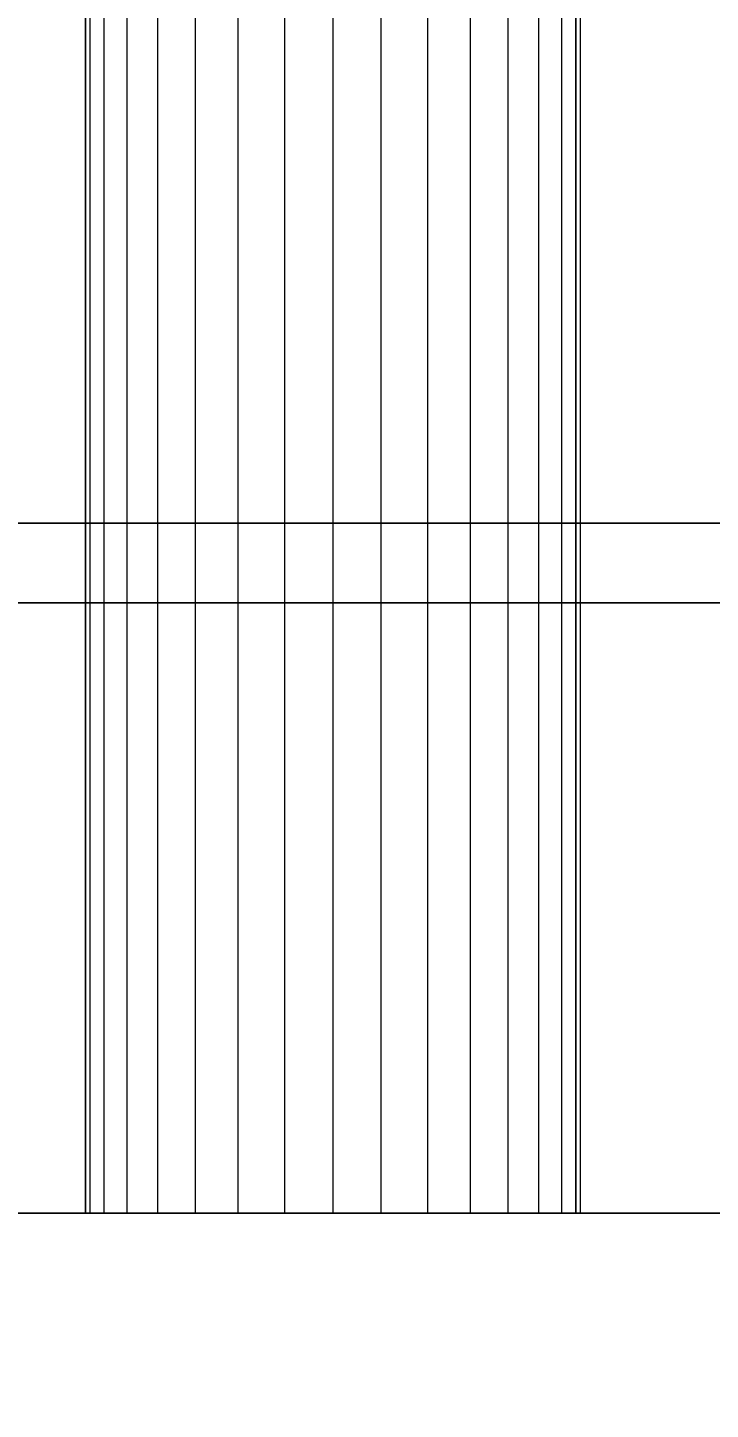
# Model space of a CAD drawing. Header units: millimetres. Extents: x -21672 to 8019, y 3751 to 17279.
# Drawn here: x -13009.6 to -12955.1, y 14411.1 to 14521.6 of the extents above; entities that cross this region are included whole.
import ezdxf

# ---------------------------------------------------------------- set-up
doc = ezdxf.new("R2010")
doc.units = ezdxf.units.MM
for name, color, linetype, lineweight in [('A-ANNO-DIMS', 211, 'Continuous', 9), ('A-ANNO-DIMS-50', 211, 'Continuous', 9), ('A-GENM', 13, 'Continuous', 18)]:
    doc.layers.add(name, color=color, linetype=linetype, lineweight=lineweight)
doc.styles.add('Arial', font='arial.ttf', dxfattribs={"height": 125})
doc.dimstyles.new('Diagonal_-_2_5mm_Arial', dxfattribs={"dimscale": 304.8, "dimtxt": 127.532425, "dimasz": 0.492126, "dimexe": 0.393701, "dimexo": 0.246063, "dimgap": 0.287073, "dimtad": 1, "dimdec": 0, "dimzin": 0, "dimdsep": 46, "dimtxsty": 'Arial', "dimblk1": 'OBLIQUE', "dimblk2": 'OBLIQUE', "dimsah": 1, "dimcen": 0.09, "dimdle": 0.393701, "dimazin": 0, "dimtfac": 1, "dimtdec": 4, "dimtix": 1, "dimtmove": 0, "dimatfit": 3, "dimfxl": 1, "dimtvp": 1, "dimtolj": 1, "dimtzin": 0, "dimarcsym": 2})

# ---------------------------------------------------------------- blocks, each defined once
blk = doc.blocks.new('Nevera de autoservicio single - Nevera de autoservicio single-466915-Level 2')
at = {"layer": 'A-GENM'}
for p, q in [((399.53, -1108.9), (399.53, 1307.98)), ((399.53, -1108.9), (399.53, 1307.98)), ((399.53, -1108.9), (399.53, 1307.98)), ((399.53, -1108.9), (399.53, 1307.98)), ((399.53, -1108.9), (399.53, 1307.98)), ((399.53, -1108.9), (399.53, 1307.98)), ((405.91, -1108.9), (405.91, 1307.98)), ((405.91, -1108.9), (405.91, 1307.98)), ((405.91, -1108.9), (405.91, 1307.98)), ((405.91, 1307.98), (405.91, -1108.9)), ((454.75, 1307.98), (454.75, -1108.9)), ((454.75, -1108.9), (454.75, 1307.98)), ((454.75, -1108.9), (454.75, 1307.98)), ((454.75, -1108.9), (454.75, 1307.98)), ((399.53, 1303.41), (399.53, -1108.9)), ((454.75, -1028.38), (454.75, 977.96)), ((454.75, -308.15), (454.75, -256.71)), ((454.75, -288.37), (255.92, -288.37)), ((454.75, -288.37), (255.92, -288.37)), ((454.75, -288.37), (255.92, -288.37)), ((454.75, -288.37), (255.92, -288.37)), ((454.75, -288.37), (255.92, -288.37)), ((454.75, -288.37), (255.92, -288.37)), ((454.75, -288.37), (255.92, -288.37)), ((454.75, -288.37), (255.92, -288.37)), ((454.75, -288.37), (255.92, -288.37)), ((454.75, -288.37), (255.92, -288.37)), ((454.75, -288.37), (255.92, -288.37)), ((454.75, -288.37), (255.92, -288.37)), ((454.75, -288.72), (454.75, -288.37)), ((454.75, -288.37), (454.75, -288.75)), ((454.75, -288.75), (454.75, -288.37)), ((454.75, -288.37), (454.75, -288.75)), ((454.75, -288.75), (454.75, -288.37)), ((454.75, -288.37), (454.75, -288.75)), ((454.75, -288.75), (454.75, -288.37)), ((454.75, -288.37), (454.75, -288.75)), ((454.75, -288.75), (454.75, -288.37)), ((454.75, -288.37), (454.75, -288.75)), ((454.75, -288.75), (454.75, -288.37)), ((454.75, -288.37), (454.75, -288.75)), ((454.75, -288.75), (454.75, -288.37)), ((454.75, -288.37), (454.75, -288.72)), ((454.75, -288.75), (454.75, -288.37)), ((454.75, -288.75), (454.75, -288.37)), ((454.75, -288.75), (454.75, -288.37)), ((454.75, -288.75), (454.75, -288.37)), ((454.75, -288.37), (454.75, -288.75)), ((454.75, -288.37), (454.75, -288.75)), ((454.75, -288.37), (454.75, -288.75)), ((454.75, -288.37), (454.75, -288.75)), ((454.75, -288.75), (454.75, -288.37)), ((454.75, -288.37), (454.75, -288.75)), ((255.92, -288.75), (454.75, -288.75)), ((454.75, -288.75), (255.92, -288.75)), ((454.75, -288.75), (255.92, -288.75)), ((454.75, -288.75), (255.92, -288.75)), ((454.75, -288.75), (255.92, -288.75)), ((454.75, -288.75), (255.92, -288.75)), ((454.75, -288.75), (255.92, -288.75)), ((454.75, -288.75), (255.92, -288.75)), ((454.75, -288.75), (255.92, -288.75)), ((454.75, -288.75), (255.92, -288.75)), ((454.75, -288.75), (255.92, -288.75)), ((454.75, -288.75), (255.92, -288.75)), ((454.75, -288.75), (255.92, -288.75)), ((454.75, -288.75), (255.92, -288.75)), ((454.75, -288.75), (255.92, -288.75)), ((454.75, -288.75), (255.92, -288.75)), ((454.75, -288.75), (255.92, -288.75)), ((454.75, -288.75), (255.92, -288.75)), ((454.75, -288.75), (255.92, -288.75)), ((454.75, -288.75), (255.92, -288.75)), ((454.75, -288.75), (255.92, -288.75)), ((454.75, -288.75), (255.92, -288.75)), ((454.75, -288.75), (255.92, -288.75)), ((454.75, -288.75), (255.92, -288.75)), ((454.75, -288.75), (454.75, -288.72)), ((454.75, -288.72), (454.75, -288.75)), ((454.75, -289.87), (454.75, -288.75)), ((454.75, -288.75), (454.75, -289.87)), ((454.75, -289.87), (454.75, -288.75)), ((454.75, -288.75), (454.75, -289.87)), ((454.75, -289.87), (454.75, -288.75)), ((454.75, -288.75), (454.75, -289.87)), ((454.75, -289.87), (454.75, -288.75)), ((454.75, -288.75), (454.75, -289.87)), ((454.75, -289.87), (454.75, -288.75)), ((454.75, -288.75), (454.75, -289.87)), ((454.75, -289.87), (454.75, -288.75)), ((454.75, -288.75), (454.75, -289.87)), ((454.75, -289.87), (454.75, -288.75)), ((454.75, -289.87), (454.75, -288.75)), ((454.75, -289.87), (454.75, -288.75)), ((454.75, -289.87), (454.75, -288.75)), ((454.75, -289.87), (454.75, -288.75)), ((454.75, -289.87), (454.75, -288.75)), ((454.75, -289.87), (454.75, -288.75)), ((454.75, -289.87), (454.75, -288.75)), ((454.75, -289.87), (454.75, -288.75)), ((454.75, -289.87), (454.75, -288.75)), ((454.75, -289.87), (454.75, -288.75)), ((454.75, -289.87), (454.75, -288.75)), ((454.75, -289.87), (255.92, -289.87)), ((454.75, -289.87), (255.92, -289.87)), ((454.75, -289.87), (255.92, -289.87)), ((454.75, -289.87), (255.92, -289.87)), ((454.75, -289.87), (255.92, -289.87)), ((454.75, -289.87), (255.92, -289.87)), ((454.75, -289.87), (255.92, -289.87)), ((454.75, -289.87), (255.92, -289.87)), ((454.75, -289.87), (255.92, -289.87)), ((454.75, -289.87), (255.92, -289.87)), ((454.75, -289.87), (255.92, -289.87)), ((454.75, -289.87), (255.92, -289.87)), ((454.75, -289.87), (255.92, -289.87)), ((454.75, -289.87), (255.92, -289.87)), ((454.75, -289.87), (255.92, -289.87)), ((454.75, -289.87), (255.92, -289.87)), ((454.75, -289.87), (255.92, -289.87)), ((454.75, -289.87), (255.92, -289.87)), ((454.75, -289.87), (255.92, -289.87)), ((454.75, -289.87), (255.92, -289.87)), ((454.75, -289.87), (255.92, -289.87)), ((454.75, -289.87), (255.92, -289.87)), ((454.75, -289.87), (255.92, -289.87)), ((454.75, -289.87), (255.92, -289.87)), ((454.75, -291.7), (454.75, -289.87)), ((454.75, -289.87), (454.75, -291.7)), ((454.75, -291.7), (454.75, -289.87)), ((454.75, -289.87), (454.75, -291.7)), ((454.75, -291.7), (454.75, -289.87)), ((454.75, -289.87), (454.75, -291.7)), ((454.75, -291.7), (454.75, -289.87)), ((454.75, -289.87), (454.75, -291.7)), ((454.75, -291.7), (454.75, -289.87)), ((454.75, -289.87), (454.75, -291.7)), ((454.75, -291.7), (454.75, -289.87)), ((454.75, -289.87), (454.75, -291.7)), ((454.75, -291.7), (454.75, -289.87)), ((454.75, -291.7), (454.75, -289.87)), ((454.75, -291.7), (454.75, -289.87)), ((454.75, -291.7), (454.75, -289.87)), ((454.75, -291.7), (454.75, -289.87)), ((454.75, -291.7), (454.75, -289.87)), ((454.75, -291.7), (454.75, -289.87)), ((454.75, -291.7), (454.75, -289.87)), ((454.75, -291.7), (454.75, -289.87)), ((454.75, -291.7), (454.75, -289.87)), ((454.75, -291.7), (454.75, -289.87)), ((454.75, -291.7), (454.75, -289.87)), ((454.75, -291.7), (255.92, -291.7)), ((454.75, -291.7), (255.92, -291.7)), ((454.75, -291.7), (255.92, -291.7)), ((454.75, -291.7), (255.92, -291.7)), ((454.75, -291.7), (255.92, -291.7)), ((454.75, -291.7), (255.92, -291.7)), ((454.75, -291.7), (255.92, -291.7)), ((454.75, -291.7), (255.92, -291.7)), ((454.75, -291.7), (255.92, -291.7)), ((454.75, -291.7), (255.92, -291.7)), ((454.75, -291.7), (255.92, -291.7)), ((454.75, -291.7), (255.92, -291.7)), ((454.75, -291.7), (255.92, -291.7)), ((454.75, -291.7), (255.92, -291.7)), ((454.75, -291.7), (255.92, -291.7)), ((454.75, -291.7), (255.92, -291.7)), ((454.75, -291.7), (255.92, -291.7)), ((454.75, -291.7), (255.92, -291.7)), ((454.75, -291.7), (255.92, -291.7)), ((454.75, -291.7), (255.92, -291.7)), ((454.75, -291.7), (255.92, -291.7)), ((454.75, -291.7), (255.92, -291.7)), ((454.75, -291.7), (255.92, -291.7)), ((454.75, -291.7), (255.92, -291.7)), ((454.75, -294.16), (454.75, -291.7)), ((454.75, -291.7), (454.75, -294.16)), ((454.75, -294.16), (454.75, -291.7)), ((454.75, -291.7), (454.75, -294.16)), ((454.75, -294.16), (454.75, -291.7)), ((454.75, -291.7), (454.75, -294.16)), ((454.75, -294.16), (454.75, -291.7)), ((454.75, -291.7), (454.75, -294.16)), ((454.75, -294.16), (454.75, -291.7)), ((454.75, -291.7), (454.75, -294.16)), ((454.75, -294.16), (454.75, -291.7)), ((454.75, -291.7), (454.75, -294.16)), ((454.75, -294.16), (454.75, -291.7)), ((454.75, -294.16), (454.75, -291.7)), ((454.75, -294.16), (454.75, -291.7)), ((454.75, -294.16), (454.75, -291.7)), ((454.75, -294.16), (454.75, -291.7)), ((454.75, -294.16), (454.75, -291.7)), ((454.75, -294.16), (454.75, -291.7)), ((454.75, -294.16), (454.75, -291.7)), ((454.75, -294.16), (454.75, -291.7)), ((454.75, -294.16), (454.75, -291.7)), ((454.75, -294.16), (454.75, -291.7)), ((454.75, -294.16), (454.75, -291.7)), ((454.75, -294.16), (255.92, -294.16)), ((454.75, -294.16), (255.92, -294.16)), ((454.75, -294.16), (255.92, -294.16)), ((454.75, -294.16), (255.92, -294.16)), ((454.75, -294.16), (255.92, -294.16)), ((454.75, -294.16), (255.92, -294.16)), ((454.75, -294.16), (255.92, -294.16)), ((454.75, -294.16), (255.92, -294.16)), ((454.75, -294.16), (255.92, -294.16)), ((454.75, -294.16), (255.92, -294.16)), ((454.75, -294.16), (255.92, -294.16)), ((454.75, -294.16), (255.92, -294.16)), ((454.75, -294.16), (255.92, -294.16)), ((454.75, -294.16), (255.92, -294.16)), ((454.75, -294.16), (255.92, -294.16)), ((454.75, -294.16), (255.92, -294.16)), ((454.75, -294.16), (255.92, -294.16)), ((454.75, -294.16), (255.92, -294.16)), ((454.75, -294.16), (255.92, -294.16)), ((454.75, -294.16), (255.92, -294.16)), ((454.75, -294.16), (255.92, -294.16)), ((454.75, -294.16), (255.92, -294.16)), ((454.75, -294.16), (255.92, -294.16)), ((454.75, -294.16), (255.92, -294.16)), ((454.75, -297.16), (454.75, -294.16)), ((454.75, -294.16), (454.75, -297.16)), ((454.75, -297.16), (454.75, -294.16)), ((454.75, -294.16), (454.75, -297.16)), ((454.75, -297.16), (454.75, -294.16)), ((454.75, -294.16), (454.75, -297.16)), ((454.75, -297.16), (454.75, -294.16)), ((454.75, -294.16), (454.75, -297.16)), ((454.75, -297.16), (454.75, -294.16)), ((454.75, -294.16), (454.75, -297.16)), ((454.75, -297.16), (454.75, -294.16)), ((454.75, -294.16), (454.75, -297.16)), ((454.75, -297.16), (454.75, -294.16)), ((454.75, -297.16), (454.75, -294.16)), ((454.75, -297.16), (454.75, -294.16)), ((454.75, -297.16), (454.75, -294.16)), ((454.75, -297.16), (454.75, -294.16)), ((454.75, -297.16), (454.75, -294.16)), ((454.75, -297.16), (454.75, -294.16)), ((454.75, -297.16), (454.75, -294.16)), ((454.75, -297.16), (454.75, -294.16)), ((454.75, -297.16), (454.75, -294.16)), ((454.75, -297.16), (454.75, -294.16)), ((454.75, -297.16), (454.75, -294.16)), ((454.75, -297.16), (255.92, -297.16)), ((454.75, -297.16), (255.92, -297.16)), ((454.75, -297.16), (255.92, -297.16)), ((454.75, -297.16), (255.92, -297.16)), ((454.75, -297.16), (255.92, -297.16)), ((454.75, -297.16), (255.92, -297.16)), ((454.75, -297.16), (255.92, -297.16)), ((454.75, -297.16), (255.92, -297.16)), ((454.75, -297.16), (255.92, -297.16)), ((454.75, -297.16), (255.92, -297.16)), ((454.75, -297.16), (255.92, -297.16)), ((454.75, -297.16), (255.92, -297.16)), ((454.75, -297.16), (255.92, -297.16)), ((454.75, -297.16), (255.92, -297.16)), ((454.75, -297.16), (255.92, -297.16)), ((454.75, -297.16), (255.92, -297.16)), ((454.75, -297.16), (255.92, -297.16)), ((454.75, -297.16), (255.92, -297.16)), ((454.75, -297.16), (255.92, -297.16)), ((454.75, -297.16), (255.92, -297.16)), ((454.75, -297.16), (255.92, -297.16)), ((454.75, -297.16), (255.92, -297.16)), ((454.75, -297.16), (255.92, -297.16)), ((454.75, -297.16), (255.92, -297.16)), ((454.75, -300.58), (454.75, -297.16)), ((454.75, -297.16), (454.75, -300.58)), ((454.75, -300.58), (454.75, -297.16)), ((454.75, -297.16), (454.75, -300.58)), ((454.75, -300.58), (454.75, -297.16)), ((454.75, -297.16), (454.75, -300.58)), ((454.75, -300.58), (454.75, -297.16)), ((454.75, -297.16), (454.75, -300.58)), ((454.75, -300.58), (454.75, -297.16)), ((454.75, -297.16), (454.75, -300.58)), ((454.75, -300.58), (454.75, -297.16)), ((454.75, -297.16), (454.75, -300.58)), ((454.75, -300.58), (454.75, -297.16)), ((454.75, -300.58), (454.75, -297.16)), ((454.75, -300.58), (454.75, -297.16)), ((454.75, -300.58), (454.75, -297.16)), ((454.75, -300.58), (454.75, -297.16)), ((454.75, -300.58), (454.75, -297.16)), ((454.75, -300.58), (454.75, -297.16)), ((454.75, -300.58), (454.75, -297.16)), ((454.75, -300.58), (454.75, -297.16)), ((454.75, -300.58), (454.75, -297.16)), ((454.75, -300.58), (454.75, -297.16)), ((454.75, -300.58), (454.75, -297.16)), ((454.75, -300.58), (255.92, -300.58)), ((454.75, -300.58), (255.92, -300.58)), ((454.75, -300.58), (255.92, -300.58)), ((454.75, -300.58), (255.92, -300.58)), ((454.75, -300.58), (255.92, -300.58)), ((454.75, -300.58), (255.92, -300.58)), ((454.75, -300.58), (255.92, -300.58)), ((454.75, -300.58), (255.92, -300.58)), ((454.75, -300.58), (255.92, -300.58)), ((454.75, -300.58), (255.92, -300.58)), ((454.75, -300.58), (255.92, -300.58)), ((454.75, -300.58), (255.92, -300.58)), ((454.75, -300.58), (255.92, -300.58)), ((454.75, -300.58), (255.92, -300.58)), ((454.75, -300.58), (255.92, -300.58)), ((454.75, -300.58), (255.92, -300.58)), ((454.75, -300.58), (255.92, -300.58)), ((454.75, -300.58), (255.92, -300.58)), ((454.75, -300.58), (255.92, -300.58)), ((454.75, -300.58), (255.92, -300.58)), ((454.75, -300.58), (255.92, -300.58)), ((454.75, -300.58), (255.92, -300.58)), ((454.75, -300.58), (255.92, -300.58)), ((454.75, -300.58), (255.92, -300.58)), ((454.75, -304.3), (454.75, -300.58)), ((454.75, -300.58), (454.75, -304.3)), ((454.75, -304.3), (454.75, -300.58)), ((454.75, -300.58), (454.75, -304.3)), ((454.75, -304.3), (454.75, -300.58)), ((454.75, -300.58), (454.75, -304.3)), ((454.75, -304.3), (454.75, -300.58)), ((454.75, -300.58), (454.75, -304.3)), ((454.75, -304.3), (454.75, -300.58)), ((454.75, -300.58), (454.75, -304.3)), ((454.75, -304.3), (454.75, -300.58)), ((454.75, -300.58), (454.75, -304.3)), ((454.75, -304.3), (454.75, -300.58)), ((454.75, -304.3), (454.75, -300.58)), ((454.75, -304.3), (454.75, -300.58)), ((454.75, -304.3), (454.75, -300.58)), ((454.75, -304.3), (454.75, -300.58)), ((454.75, -304.3), (454.75, -300.58)), ((454.75, -300.58), (454.75, -304.3)), ((454.75, -304.3), (454.75, -300.58)), ((454.75, -304.3), (454.75, -300.58)), ((454.75, -304.3), (454.75, -300.58)), ((454.75, -304.3), (454.75, -300.58)), ((454.75, -304.3), (454.75, -300.58)), ((454.75, -304.3), (255.92, -304.3)), ((454.75, -304.3), (255.92, -304.3)), ((454.75, -304.3), (255.92, -304.3)), ((454.75, -304.3), (255.92, -304.3)), ((454.75, -304.3), (255.92, -304.3)), ((454.75, -304.3), (255.92, -304.3)), ((454.75, -304.3), (255.92, -304.3)), ((454.75, -304.3), (255.92, -304.3)), ((454.75, -304.3), (255.92, -304.3)), ((454.75, -304.3), (255.92, -304.3)), ((454.75, -304.3), (255.92, -304.3)), ((454.75, -304.3), (255.92, -304.3)), ((454.75, -304.3), (255.92, -304.3)), ((454.75, -304.3), (255.92, -304.3)), ((454.75, -304.3), (255.92, -304.3)), ((454.75, -304.3), (255.92, -304.3)), ((454.75, -304.3), (255.92, -304.3)), ((454.75, -304.3), (255.92, -304.3)), ((454.75, -304.3), (255.92, -304.3)), ((454.75, -304.3), (255.92, -304.3)), ((454.75, -304.3), (255.92, -304.3)), ((454.75, -304.3), (255.92, -304.3)), ((454.75, -304.3), (255.92, -304.3)), ((454.75, -304.3), (255.92, -304.3)), ((454.75, -308.15), (454.75, -304.3)), ((454.75, -304.3), (454.75, -308.15)), ((454.75, -308.15), (454.75, -304.3)), ((454.75, -304.3), (454.75, -308.15)), ((454.75, -308.15), (454.75, -304.3)), ((454.75, -304.3), (454.75, -308.15)), ((454.75, -308.15), (454.75, -304.3)), ((454.75, -304.3), (454.75, -308.15)), ((454.75, -308.15), (454.75, -304.3)), ((454.75, -304.3), (454.75, -308.15)), ((454.75, -308.15), (454.75, -304.3)), ((454.75, -304.3), (454.75, -308.15)), ((454.75, -308.15), (454.75, -304.3)), ((454.75, -308.15), (454.75, -304.3)), ((454.75, -308.15), (454.75, -304.3)), ((454.75, -308.15), (454.75, -304.3)), ((454.75, -308.15), (454.75, -304.3)), ((454.75, -308.15), (454.75, -304.3)), ((454.75, -308.15), (454.75, -304.3)), ((454.75, -304.3), (454.75, -308.15)), ((454.75, -308.15), (454.75, -304.3)), ((454.75, -308.15), (454.75, -304.3)), ((454.75, -308.15), (454.75, -304.3)), ((454.75, -308.15), (454.75, -304.3)), ((454.75, -308.15), (255.92, -308.15)), ((454.75, -308.15), (255.92, -308.15)), ((454.75, -308.15), (255.92, -308.15)), ((454.75, -308.15), (255.92, -308.15)), ((454.75, -308.15), (255.92, -308.15)), ((454.75, -308.15), (255.92, -308.15)), ((454.75, -308.15), (255.92, -308.15)), ((454.75, -308.15), (255.92, -308.15)), ((454.75, -308.15), (255.92, -308.15)), ((454.75, -308.15), (255.92, -308.15)), ((454.75, -308.15), (255.92, -308.15)), ((454.75, -308.15), (255.92, -308.15)), ((454.75, -308.15), (255.92, -308.15)), ((454.75, -308.15), (255.92, -308.15)), ((454.75, -308.15), (255.92, -308.15)), ((454.75, -308.15), (255.92, -308.15)), ((454.75, -308.15), (255.92, -308.15)), ((454.75, -308.15), (255.92, -308.15)), ((454.75, -308.15), (255.92, -308.15)), ((454.75, -308.15), (255.92, -308.15)), ((454.75, -308.15), (255.92, -308.15)), ((454.75, -308.15), (255.92, -308.15)), ((454.75, -308.15), (255.92, -308.15)), ((454.75, -308.15), (255.92, -308.15)), ((454.75, -312.02), (454.75, -308.15)), ((454.75, -308.15), (454.75, -312.02)), ((454.75, -312.02), (454.75, -308.15)), ((454.75, -308.15), (454.75, -312.02)), ((454.75, -312.02), (454.75, -308.15)), ((454.75, -308.15), (454.75, -312.02)), ((454.75, -312.02), (454.75, -308.15)), ((454.75, -308.15), (454.75, -312.02)), ((454.75, -312.02), (454.75, -308.15)), ((454.75, -308.15), (454.75, -312.02)), ((454.75, -312.02), (454.75, -308.15)), ((454.75, -308.15), (454.75, -312.02)), ((454.75, -359.6), (454.75, -308.15)), ((454.75, -308.15), (454.75, -312.02)), ((454.75, -308.15), (454.75, -312.02)), ((454.75, -308.15), (454.75, -312.02)), ((454.75, -308.15), (454.75, -312.02)), ((454.75, -312.02), (454.75, -308.15)), ((454.75, -312.02), (454.75, -308.15)), ((454.75, -308.15), (454.75, -312.02)), ((454.75, -308.15), (454.75, -312.02)), ((454.75, -308.15), (454.75, -312.02)), ((454.75, -308.15), (454.75, -312.02)), ((454.75, -308.15), (454.75, -312.02)), ((454.75, -308.15), (454.75, -312.02)), ((454.75, -312.02), (255.92, -312.02)), ((454.75, -312.02), (255.92, -312.02)), ((454.75, -312.02), (255.92, -312.02)), ((454.75, -312.02), (255.92, -312.02)), ((454.75, -312.02), (255.92, -312.02)), ((454.75, -312.02), (255.92, -312.02)), ((454.75, -312.02), (255.92, -312.02)), ((454.75, -312.02), (255.92, -312.02)), ((454.75, -312.02), (255.92, -312.02)), ((454.75, -312.02), (255.92, -312.02)), ((454.75, -312.02), (255.92, -312.02)), ((454.75, -312.02), (255.92, -312.02)), ((454.75, -312.02), (255.92, -312.02)), ((454.75, -312.02), (255.92, -312.02)), ((454.75, -312.02), (255.92, -312.02)), ((454.75, -312.02), (255.92, -312.02)), ((454.75, -312.02), (255.92, -312.02)), ((454.75, -312.02), (255.92, -312.02)), ((454.75, -312.02), (255.92, -312.02)), ((454.75, -312.02), (255.92, -312.02)), ((454.75, -312.02), (255.92, -312.02)), ((454.75, -312.02), (255.92, -312.02)), ((454.75, -312.02), (255.92, -312.02)), ((454.75, -312.02), (255.92, -312.02)), ((454.75, -315.73), (454.75, -312.02)), ((454.75, -312.02), (454.75, -315.73)), ((454.75, -315.73), (454.75, -312.02)), ((454.75, -312.02), (454.75, -315.73)), ((454.75, -315.73), (454.75, -312.02)), ((454.75, -312.02), (454.75, -315.73)), ((454.75, -315.73), (454.75, -312.02)), ((454.75, -312.02), (454.75, -315.73)), ((454.75, -315.73), (454.75, -312.02)), ((454.75, -312.02), (454.75, -315.73)), ((454.75, -315.73), (454.75, -312.02)), ((454.75, -312.02), (454.75, -315.73)), ((454.75, -312.02), (454.75, -315.73)), ((454.75, -312.02), (454.75, -315.73)), ((454.75, -312.02), (454.75, -315.73)), ((454.75, -312.02), (454.75, -315.73)), ((454.75, -312.02), (454.75, -315.73)), ((454.75, -312.02), (454.75, -315.73)), ((454.75, -312.02), (454.75, -315.73)), ((454.75, -312.02), (454.75, -315.73)), ((454.75, -312.02), (454.75, -315.73)), ((454.75, -312.02), (454.75, -315.73)), ((454.75, -312.02), (454.75, -315.73)), ((454.75, -312.02), (454.75, -315.73)), ((454.75, -315.73), (255.92, -315.73)), ((454.75, -315.73), (255.92, -315.73)), ((454.75, -315.73), (255.92, -315.73)), ((454.75, -315.73), (255.92, -315.73)), ((454.75, -315.73), (255.92, -315.73)), ((454.75, -315.73), (255.92, -315.73)), ((454.75, -315.73), (255.92, -315.73)), ((454.75, -315.73), (255.92, -315.73)), ((454.75, -315.73), (255.92, -315.73)), ((454.75, -315.73), (255.92, -315.73)), ((454.75, -315.73), (255.92, -315.73)), ((454.75, -315.73), (255.92, -315.73)), ((454.75, -315.73), (255.92, -315.73)), ((454.75, -315.73), (255.92, -315.73)), ((454.75, -315.73), (255.92, -315.73)), ((454.75, -315.73), (255.92, -315.73)), ((454.75, -315.73), (255.92, -315.73)), ((454.75, -315.73), (255.92, -315.73)), ((454.75, -315.73), (255.92, -315.73)), ((454.75, -315.73), (255.92, -315.73)), ((454.75, -315.73), (255.92, -315.73)), ((454.75, -315.73), (255.92, -315.73)), ((454.75, -315.73), (255.92, -315.73)), ((454.75, -315.73), (255.92, -315.73)), ((454.75, -319.15), (454.75, -315.73)), ((454.75, -315.73), (454.75, -319.15)), ((454.75, -319.15), (454.75, -315.73)), ((454.75, -315.73), (454.75, -319.15)), ((454.75, -319.15), (454.75, -315.73)), ((454.75, -315.73), (454.75, -319.15)), ((454.75, -319.15), (454.75, -315.73)), ((454.75, -315.73), (454.75, -319.15)), ((454.75, -319.15), (454.75, -315.73)), ((454.75, -315.73), (454.75, -319.15)), ((454.75, -319.15), (454.75, -315.73)), ((454.75, -315.73), (454.75, -319.15)), ((454.75, -315.73), (454.75, -319.15)), ((454.75, -315.73), (454.75, -319.15)), ((454.75, -315.73), (454.75, -319.15)), ((454.75, -315.73), (454.75, -319.15)), ((454.75, -315.73), (454.75, -319.15)), ((454.75, -315.73), (454.75, -319.15)), ((454.75, -315.73), (454.75, -319.15)), ((454.75, -315.73), (454.75, -319.15)), ((454.75, -315.73), (454.75, -319.15)), ((454.75, -315.73), (454.75, -319.15)), ((454.75, -315.73), (454.75, -319.15)), ((454.75, -315.73), (454.75, -319.15)), ((454.75, -319.15), (255.92, -319.15)), ((454.75, -319.15), (255.92, -319.15)), ((454.75, -319.15), (255.92, -319.15)), ((454.75, -319.15), (255.92, -319.15)), ((454.75, -319.15), (255.92, -319.15)), ((454.75, -319.15), (255.92, -319.15)), ((454.75, -319.15), (255.92, -319.15)), ((454.75, -319.15), (255.92, -319.15)), ((454.75, -319.15), (255.92, -319.15)), ((454.75, -319.15), (255.92, -319.15)), ((454.75, -319.15), (255.92, -319.15)), ((454.75, -319.15), (255.92, -319.15)), ((454.75, -319.15), (255.92, -319.15)), ((454.75, -319.15), (255.92, -319.15)), ((454.75, -319.15), (255.92, -319.15)), ((454.75, -319.15), (255.92, -319.15)), ((454.75, -319.15), (255.92, -319.15)), ((454.75, -319.15), (255.92, -319.15)), ((454.75, -319.15), (255.92, -319.15)), ((454.75, -319.15), (255.92, -319.15)), ((454.75, -319.15), (255.92, -319.15)), ((454.75, -319.15), (255.92, -319.15)), ((454.75, -319.15), (255.92, -319.15)), ((454.75, -319.15), (255.92, -319.15)), ((454.75, -322.15), (454.75, -319.15)), ((454.75, -319.15), (454.75, -322.15)), ((454.75, -322.15), (454.75, -319.15)), ((454.75, -319.15), (454.75, -322.15)), ((454.75, -322.15), (454.75, -319.15)), ((454.75, -319.15), (454.75, -322.15)), ((454.75, -322.15), (454.75, -319.15)), ((454.75, -319.15), (454.75, -322.15)), ((454.75, -322.15), (454.75, -319.15)), ((454.75, -319.15), (454.75, -322.15)), ((454.75, -322.15), (454.75, -319.15)), ((454.75, -319.15), (454.75, -322.15)), ((454.75, -319.15), (454.75, -322.15)), ((454.75, -319.15), (454.75, -322.15)), ((454.75, -319.15), (454.75, -322.15)), ((454.75, -319.15), (454.75, -322.15)), ((454.75, -319.15), (454.75, -322.15)), ((454.75, -319.15), (454.75, -322.15)), ((454.75, -319.15), (454.75, -322.15)), ((454.75, -319.15), (454.75, -322.15)), ((454.75, -319.15), (454.75, -322.15)), ((454.75, -319.15), (454.75, -322.15)), ((454.75, -319.15), (454.75, -322.15)), ((454.75, -319.15), (454.75, -322.15)), ((454.75, -322.15), (255.92, -322.15)), ((454.75, -322.15), (255.92, -322.15)), ((454.75, -322.15), (255.92, -322.15)), ((454.75, -322.15), (255.92, -322.15)), ((454.75, -322.15), (255.92, -322.15)), ((454.75, -322.15), (255.92, -322.15)), ((454.75, -322.15), (255.92, -322.15)), ((454.75, -322.15), (255.92, -322.15)), ((454.75, -322.15), (255.92, -322.15)), ((454.75, -322.15), (255.92, -322.15)), ((454.75, -322.15), (255.92, -322.15)), ((454.75, -322.15), (255.92, -322.15)), ((454.75, -322.15), (255.92, -322.15)), ((454.75, -322.15), (255.92, -322.15)), ((454.75, -322.15), (255.92, -322.15)), ((454.75, -322.15), (255.92, -322.15)), ((454.75, -322.15), (255.92, -322.15)), ((454.75, -322.15), (255.92, -322.15)), ((454.75, -322.15), (255.92, -322.15)), ((454.75, -322.15), (255.92, -322.15)), ((454.75, -322.15), (255.92, -322.15)), ((454.75, -322.15), (255.92, -322.15)), ((454.75, -322.15), (255.92, -322.15)), ((454.75, -322.15), (255.92, -322.15)), ((454.75, -324.61), (454.75, -322.15)), ((454.75, -322.15), (454.75, -324.61)), ((454.75, -324.61), (454.75, -322.15)), ((454.75, -322.15), (454.75, -324.61)), ((454.75, -324.61), (454.75, -322.15)), ((454.75, -322.15), (454.75, -324.61)), ((454.75, -324.61), (454.75, -322.15)), ((454.75, -322.15), (454.75, -324.61)), ((454.75, -324.61), (454.75, -322.15)), ((454.75, -322.15), (454.75, -324.61)), ((454.75, -324.61), (454.75, -322.15)), ((454.75, -322.15), (454.75, -324.61)), ((454.75, -322.15), (454.75, -324.61)), ((454.75, -322.15), (454.75, -324.61)), ((454.75, -322.15), (454.75, -324.61)), ((454.75, -322.15), (454.75, -324.61)), ((454.75, -322.15), (454.75, -324.61)), ((454.75, -322.15), (454.75, -324.61)), ((454.75, -322.15), (454.75, -324.61)), ((454.75, -322.15), (454.75, -324.61)), ((454.75, -322.15), (454.75, -324.61)), ((454.75, -322.15), (454.75, -324.61)), ((454.75, -322.15), (454.75, -324.61)), ((454.75, -322.15), (454.75, -324.61)), ((454.75, -324.61), (255.92, -324.61)), ((454.75, -324.61), (255.92, -324.61)), ((454.75, -324.61), (255.92, -324.61)), ((454.75, -324.61), (255.92, -324.61)), ((454.75, -324.61), (255.92, -324.61)), ((454.75, -324.61), (255.92, -324.61)), ((454.75, -324.61), (255.92, -324.61)), ((454.75, -324.61), (255.92, -324.61)), ((454.75, -324.61), (255.92, -324.61)), ((454.75, -324.61), (255.92, -324.61)), ((454.75, -324.61), (255.92, -324.61)), ((454.75, -324.61), (255.92, -324.61)), ((454.75, -324.61), (255.92, -324.61)), ((454.75, -324.61), (255.92, -324.61)), ((454.75, -324.61), (255.92, -324.61)), ((454.75, -324.61), (255.92, -324.61)), ((454.75, -324.61), (255.92, -324.61)), ((454.75, -324.61), (255.92, -324.61)), ((454.75, -324.61), (255.92, -324.61)), ((454.75, -324.61), (255.92, -324.61)), ((454.75, -324.61), (255.92, -324.61)), ((454.75, -324.61), (255.92, -324.61)), ((454.75, -324.61), (255.92, -324.61)), ((454.75, -324.61), (255.92, -324.61)), ((454.75, -326.44), (454.75, -324.61)), ((454.75, -324.61), (454.75, -326.44)), ((454.75, -326.44), (454.75, -324.61)), ((454.75, -324.61), (454.75, -326.44)), ((454.75, -326.44), (454.75, -324.61)), ((454.75, -324.61), (454.75, -326.44)), ((454.75, -326.44), (454.75, -324.61)), ((454.75, -324.61), (454.75, -326.44)), ((454.75, -326.44), (454.75, -324.61)), ((454.75, -324.61), (454.75, -326.44)), ((454.75, -326.44), (454.75, -324.61)), ((454.75, -324.61), (454.75, -326.44)), ((454.75, -324.61), (454.75, -326.44)), ((454.75, -324.61), (454.75, -326.44)), ((454.75, -324.61), (454.75, -326.44)), ((454.75, -324.61), (454.75, -326.44)), ((454.75, -324.61), (454.75, -326.44)), ((454.75, -324.61), (454.75, -326.44)), ((454.75, -324.61), (454.75, -326.44)), ((454.75, -324.61), (454.75, -326.44)), ((454.75, -324.61), (454.75, -326.44)), ((454.75, -324.61), (454.75, -326.44)), ((454.75, -324.61), (454.75, -326.44)), ((454.75, -324.61), (454.75, -326.44)), ((454.75, -326.44), (255.92, -326.44)), ((454.75, -326.44), (255.92, -326.44)), ((454.75, -326.44), (255.92, -326.44)), ((454.75, -326.44), (255.92, -326.44)), ((454.75, -326.44), (255.92, -326.44)), ((454.75, -326.44), (255.92, -326.44)), ((454.75, -326.44), (255.92, -326.44)), ((454.75, -326.44), (255.92, -326.44)), ((454.75, -326.44), (255.92, -326.44)), ((454.75, -326.44), (255.92, -326.44)), ((454.75, -326.44), (255.92, -326.44)), ((454.75, -326.44), (255.92, -326.44)), ((454.75, -326.44), (255.92, -326.44)), ((454.75, -326.44), (255.92, -326.44)), ((454.75, -326.44), (255.92, -326.44)), ((454.75, -326.44), (255.92, -326.44)), ((454.75, -326.44), (255.92, -326.44)), ((454.75, -326.44), (255.92, -326.44)), ((454.75, -326.44), (255.92, -326.44)), ((454.75, -326.44), (255.92, -326.44)), ((454.75, -326.44), (255.92, -326.44)), ((454.75, -326.44), (255.92, -326.44)), ((454.75, -326.44), (255.92, -326.44)), ((454.75, -326.44), (255.92, -326.44)), ((454.75, -327.56), (454.75, -326.44)), ((454.75, -326.44), (454.75, -327.56)), ((454.75, -327.56), (454.75, -326.44)), ((454.75, -326.44), (454.75, -327.56)), ((454.75, -327.56), (454.75, -326.44)), ((454.75, -326.44), (454.75, -327.56)), ((454.75, -327.56), (454.75, -326.44)), ((454.75, -326.44), (454.75, -327.56)), ((454.75, -327.56), (454.75, -326.44)), ((454.75, -326.44), (454.75, -327.56)), ((454.75, -327.56), (454.75, -326.44)), ((454.75, -326.44), (454.75, -327.56)), ((454.75, -326.44), (454.75, -327.56)), ((454.75, -326.44), (454.75, -327.56)), ((454.75, -326.44), (454.75, -327.56)), ((454.75, -326.44), (454.75, -327.56)), ((454.75, -326.44), (454.75, -327.56)), ((454.75, -326.44), (454.75, -327.56)), ((454.75, -326.44), (454.75, -327.56)), ((454.75, -326.44), (454.75, -327.56)), ((454.75, -326.44), (454.75, -327.56)), ((454.75, -326.44), (454.75, -327.56)), ((454.75, -326.44), (454.75, -327.56)), ((454.75, -326.44), (454.75, -327.56)), ((454.75, -327.56), (255.92, -327.56)), ((454.75, -327.56), (255.92, -327.56)), ((454.75, -327.56), (255.92, -327.56)), ((454.75, -327.56), (255.92, -327.56)), ((454.75, -327.56), (255.92, -327.56)), ((454.75, -327.56), (255.92, -327.56)), ((454.75, -327.56), (255.92, -327.56)), ((454.75, -327.56), (255.92, -327.56)), ((454.75, -327.56), (255.92, -327.56)), ((454.75, -327.56), (255.92, -327.56)), ((454.75, -327.56), (255.92, -327.56)), ((454.75, -327.56), (255.92, -327.56)), ((454.75, -327.56), (255.92, -327.56)), ((454.75, -327.56), (255.92, -327.56)), ((454.75, -327.56), (255.92, -327.56)), ((454.75, -327.56), (255.92, -327.56)), ((454.75, -327.56), (255.92, -327.56)), ((454.75, -327.56), (255.92, -327.56)), ((454.75, -327.56), (255.92, -327.56)), ((454.75, -327.56), (255.92, -327.56)), ((454.75, -327.56), (255.92, -327.56)), ((454.75, -327.56), (255.92, -327.56)), ((454.75, -327.56), (255.92, -327.56)), ((454.75, -327.56), (255.92, -327.56)), ((255.92, -327.94), (454.75, -327.94)), ((454.75, -327.94), (255.92, -327.94)), ((454.75, -327.94), (255.92, -327.94)), ((454.75, -327.94), (255.92, -327.94)), ((454.75, -327.94), (255.92, -327.94)), ((454.75, -327.94), (255.92, -327.94)), ((454.75, -327.94), (255.92, -327.94)), ((454.75, -327.94), (255.92, -327.94)), ((454.75, -327.94), (255.92, -327.94)), ((454.75, -327.94), (255.92, -327.94)), ((454.75, -327.94), (255.92, -327.94)), ((454.75, -327.94), (255.92, -327.94)), ((454.75, -327.59), (454.75, -327.56)), ((454.75, -327.56), (454.75, -327.94)), ((454.75, -327.94), (454.75, -327.56)), ((454.75, -327.56), (454.75, -327.94)), ((454.75, -327.94), (454.75, -327.56)), ((454.75, -327.56), (454.75, -327.94)), ((454.75, -327.94), (454.75, -327.56)), ((454.75, -327.56), (454.75, -327.94)), ((454.75, -327.94), (454.75, -327.56)), ((454.75, -327.56), (454.75, -327.94)), ((454.75, -327.94), (454.75, -327.56)), ((454.75, -327.56), (454.75, -327.94)), ((454.75, -327.56), (454.75, -327.94)), ((454.75, -327.59), (454.75, -327.56)), ((454.75, -327.56), (454.75, -327.94)), ((454.75, -327.56), (454.75, -327.94)), ((454.75, -327.56), (454.75, -327.94)), ((454.75, -327.56), (454.75, -327.94)), ((454.75, -327.94), (454.75, -327.56)), ((454.75, -327.94), (454.75, -327.56)), ((454.75, -327.94), (454.75, -327.56)), ((454.75, -327.94), (454.75, -327.56)), ((454.75, -327.56), (454.75, -327.94)), ((454.75, -327.94), (454.75, -327.56)), ((454.75, -327.59), (454.75, -327.94)), ((454.75, -327.94), (454.75, -327.59))]:
    blk.add_line(p, q, dxfattribs=at)
blk = doc.blocks.new('DIMBLOCK69-Level 2')
at = {"layer": 'A-ANNO-DIMS-50'}
for p, q in [((-20502.9, 17027.06), (-20502.9, 17147.06)), ((818.6, 17027.06), (818.6, 17147.06)), ((-20622.9, 17027.06), (938.6, 17027.06)), ((-20502.9, 17027.06), (-20502.9, 11836.36)), ((818.6, 17027.06), (818.6, 15341.47))]:
    blk.add_line(p, q, dxfattribs=at)
at = {"layer": 'A-ANNO-DIMS-50', "lineweight": 35}
for p, q in [((-20502.9, 17027.06), (-20427.9, 17102.06)), ((818.6, 17027.06), (893.6, 17102.06)), ((-20502.9, 17027.06), (-20577.9, 16952.06)), ((818.6, 17027.06), (743.6, 16952.06))]:
    blk.add_line(p, q, dxfattribs=at)
at = {"layer": 'A-ANNO-DIMS-50', "color": 0, "insert": (-10082.5, 17276.84), "char_height": 125, "width": 576.839, "attachment_point": 1, "line_spacing_factor": 0.941778, "style": 'Arial'}
blk.add_mtext('21322', dxfattribs=at)
blk = doc.blocks.new('_Oblique')
at = {"color": 0, "linetype": 'ByBlock', "lineweight": -2}
blk.add_line((-0.5, -0.5), (0.5, 0.5), dxfattribs=at)

msp = doc.modelspace()

# ---------------------------------------------------------------- block references
at = {"layer": 'A-GENM', "rotation": 269.9999999999996}
msp.add_blockref('Nevera de autoservicio single - Nevera de autoservicio single-466915-Level 2', (-12677.07, 14881.51), dxfattribs=at)

# ---------------------------------------------------------------- dimensions: what is measured, and where the dimension line sits
at = {"layer": 'A-ANNO-DIMS'}
dim = msp.add_linear_dim(base=(818.6039, 17027.0619), p1=(-20502.8962, 11761.3583), p2=(818.6039, 15266.468), dimstyle='Diagonal_-_2_5mm_Arial', override={"dimpost": '<>', "dimfxl": 21607.687495}, dxfattribs=at)
dim.commit()
dim.dimension.update_dxf_attribs({"geometry": 'DIMBLOCK69-Level 2', "text_midpoint": (-9842.1461, 17178.4262)})

doc.saveas('drawing.dxf')
